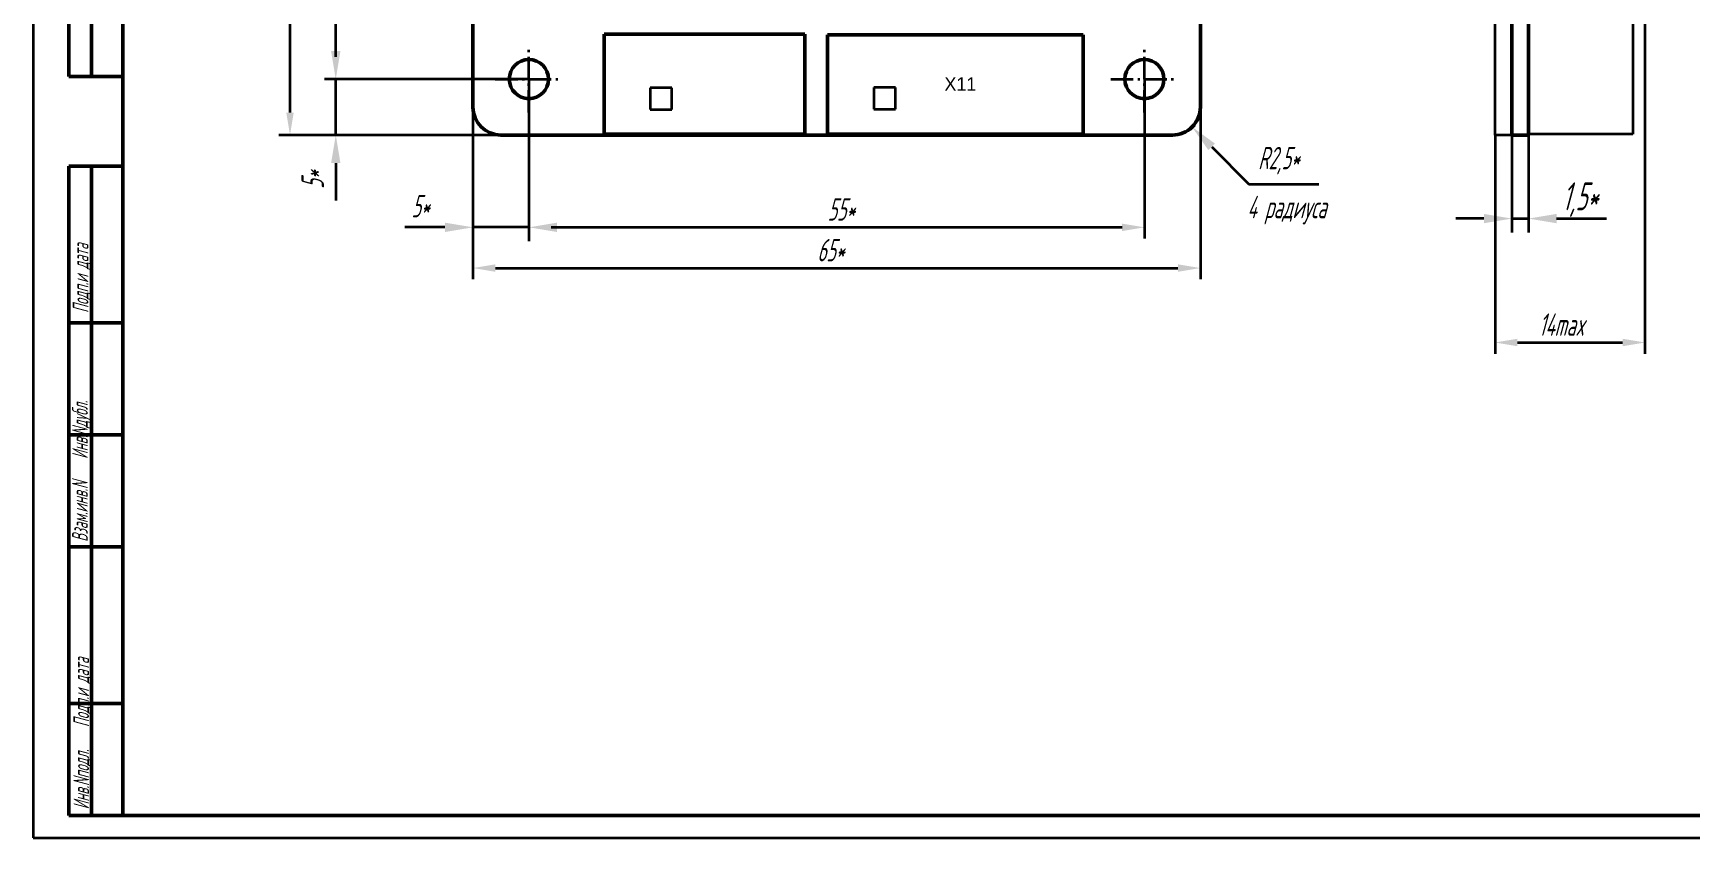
# Model space of a CAD drawing. Extents: x 22780 to 26685, y -1269 to -208.
# Drawn here: x 25875.5 to 26245.8, y -943.4 to -763.7 of the extents above; entities that cross this region are included whole.
import ezdxf

# ---------------------------------------------------------------- set-up
doc = ezdxf.new("R2010")
doc.units = 0
doc.header["$MEASUREMENT"] = 0
doc.linetypes.add('CNTR_ECKD_1', pattern=[7.5, 5, -1, 0.5, -1])
doc.layers.get('0').update_dxf_attribs({"linetype": 'CONTINUOUS', "lineweight": 50})
for name, color, linetype, lineweight in [('CENTER', 2, 'CNTR_ECKD_1', 35), ('CONTUR', 7, 'CONTINUOUS', 50), ('DIM', 1, 'CONTINUOUS', 35)]:
    doc.layers.add(name, color=color, linetype=linetype, lineweight=lineweight)
doc.layers.add('TEXT', color=1, linetype='CONTINUOUS')
doc.styles.add('GOST', font='GOST.shx', dxfattribs={"width": 0.7, "oblique": 15})
doc.styles.get("Standard").update_dxf_attribs({"font": 'ec5cdwin.shx'})

msp = doc.modelspace()

# ---------------------------------------------------------------- linework, layer by layer
for p, q in [((26205.801, -786.501), (26205.801, -586.501)), ((26209.551, -586.501), (26209.551, -786.501)), ((25973.722, -592.747), (25973.723, -780.256)), ((26136.218, -780.251), (26136.218, -592.751)), ((26003.01, -764.001), (26047.835, -764.001)), ((26003.01, -786.314), (26003.01, -764.001)), ((26047.835, -786.314), (26047.835, -764.001)), ((26052.893, -764.089), (26110.043, -764.089)), ((26052.893, -786.314), (26052.893, -764.089)), ((26110.043, -786.314), (26110.043, -764.089)), ((25979.968, -786.501), (26129.968, -786.501)), ((26003.01, -786.314), (26047.835, -786.314)), ((26052.893, -786.314), (26110.043, -786.314)), ((26209.551, -786.501), (26205.801, -786.501))]:
    msp.add_line(p, q)
for centre in [(25986.218, -774.001), (26123.718, -774.001)]:
    msp.add_circle(centre, 4.375)
for centre, radius, start, end in [((25979.968, -780.256), 6.246, 179.9996, 269.99918), ((26129.968, -780.251), 6.25, 269.99961, 359.99999)]:
    msp.add_arc(centre, radius, start, end)
at = {"layer": 'CENTER'}
for p, q in [((25986.218, -781.501), (25986.218, -766.501)), ((26123.718, -781.501), (26123.718, -766.501)), ((25978.718, -774.001), (25993.718, -774.001)), ((26116.218, -774.001), (26131.218, -774.001))]:
    msp.add_line(p, q, dxfattribs=at)
at = {"layer": 'CONTUR'}
for p, q in [((25895.471, -528.449), (25895.471, -938.449)), ((25883.471, -773.449), (25883.471, -651.449)), ((25888.471, -773.449), (25888.471, -651.449)), ((25895.471, -773.449), (25883.471, -773.449)), ((25883.471, -938.449), (25883.471, -793.449)), ((25883.471, -793.449), (25895.471, -793.449)), ((25888.471, -938.449), (25888.471, -793.449)), ((25883.471, -828.449), (25895.471, -828.449)), ((25883.471, -853.449), (25895.471, -853.449)), ((25883.471, -878.449), (25895.471, -878.449)), ((25883.471, -913.449), (25895.471, -913.449)), ((25895.471, -938.449), (25883.471, -938.449)), ((25895.471, -938.449), (26464.471, -938.449))]:
    msp.add_line(p, q, dxfattribs=at)
at = {"layer": 'DIM'}
for p, q in [((25875.471, -523.449), (25875.471, -943.449)), ((26202.051, -786.501), (26202.051, -586.501)), ((25932.853, -781.501), (25932.853, -591.501)), ((25943.073, -769.001), (25943.073, -604.001)), ((26235.551, -662.007), (26235.551, -835.331)), ((26232.801, -667.251), (26232.801, -786.314)), ((25943.073, -767.751), (25943.073, -761.501)), ((25986.218, -774.001), (25940.573, -774.001)), ((25943.073, -786.501), (25943.073, -774.001)), ((25986.218, -774.001), (25953.855, -774.001)), ((25986.218, -774.001), (25986.218, -810.235)), ((25986.218, -774.001), (25986.218, -809.61)), ((26018.12, -775.966), (26013.3, -775.966)), ((26013.3, -775.966), (26013.3, -780.787)), ((26018.12, -780.787), (26018.12, -775.966)), ((26068.097, -775.872), (26063.277, -775.872)), ((26063.277, -775.872), (26063.277, -780.693)), ((26068.097, -780.693), (26068.097, -775.872)), ((26123.718, -774.001), (26123.718, -809.61)), ((25973.723, -780.256), (25973.723, -810.235)), ((25973.723, -780.256), (25973.723, -818.702)), ((26013.3, -780.787), (26018.12, -780.787)), ((26063.277, -780.693), (26068.097, -780.693)), ((26136.218, -780.251), (26136.218, -818.702)), ((25979.968, -786.501), (25930.353, -786.501)), ((25979.968, -786.501), (25953.855, -786.501)), ((26205.801, -786.501), (26202.051, -786.501)), ((26202.051, -786.501), (26202.051, -835.331)), ((26205.801, -786.501), (26205.801, -808.28)), ((26232.801, -786.314), (26209.551, -786.314)), ((26209.551, -786.501), (26209.551, -808.28)), ((26138.757, -789.14), (26147.017, -797.493)), ((25943.073, -792.751), (25943.073, -801.136)), ((26147.017, -797.493), (26162.696, -797.493)), ((25967.473, -807.11), (25958.512, -807.11)), ((25986.218, -807.11), (25973.723, -807.11)), ((25991.218, -807.11), (26118.718, -807.11)), ((25992.468, -807.11), (25998.718, -807.11)), ((26199.551, -805.155), (26193.301, -805.155)), ((26205.801, -805.155), (26209.551, -805.155)), ((26215.801, -805.155), (26226.978, -805.155)), ((25978.723, -816.202), (26131.218, -816.202)), ((26207.051, -832.831), (26230.551, -832.831)), ((25875.471, -943.449), (26469.471, -943.449))]:
    msp.add_line(p, q, dxfattribs=at)
for points in [[(25942.031, -767.751), (25944.114, -767.751), (25943.073, -774.001)], [(25942.239, -769.001), (25943.906, -769.001), (25943.073, -774.001)], [(25932.02, -781.501), (25933.686, -781.501), (25932.853, -786.501)], [(26139.498, -788.407), (26138.017, -789.872), (26134.363, -784.695)], [(25942.031, -792.751), (25944.114, -792.751), (25943.073, -786.501)], [(25967.473, -806.068), (25967.473, -808.152), (25973.723, -807.11)], [(25992.468, -806.068), (25992.468, -808.152), (25986.218, -807.11)], [(25991.218, -806.277), (25991.218, -807.943), (25986.218, -807.11)], [(26118.718, -806.277), (26118.718, -807.943), (26123.718, -807.11)], [(26199.551, -804.114), (26199.551, -806.197), (26205.801, -805.155)], [(26215.801, -804.114), (26215.801, -806.197), (26209.551, -805.155)], [(25978.723, -815.369), (25978.723, -817.035), (25973.723, -816.202)], [(26131.218, -815.369), (26131.218, -817.035), (26136.218, -816.202)], [(26207.051, -831.997), (26207.051, -833.664), (26202.051, -832.831)], [(26230.551, -831.997), (26230.551, -833.664), (26235.551, -832.831)]]:
    msp.add_solid(points, dxfattribs=at)

# ---------------------------------------------------------------- texts
msp.add_text('X11', height=3, dxfattribs=at).set_placement((26079.047, -776.608))
at = {"layer": 'DIM', "style": 'GOST', "oblique": 15, "width": 0.7}
msp.add_text('5*', height=5, rotation=90, dxfattribs=at).set_placement((25940.414, -798.49))
for s, p in [('5*', (25960.006, -804.865)), ('55*', (26052.966, -805.61)), ('65*', (26050.623, -814.702))]:
    msp.add_text(s, height=5, dxfattribs=at).set_placement(p)
at = {"layer": 'TEXT', "style": 'GOST', "oblique": 15, "width": 0.7}
for s, height, p in [('R2,5*', 5, (26149.135, -794.136)), ('1,5*', 6.25, (26217.06, -803.319)), ('4 радиуса', 5, (26146.678, -805.083)), ('14max', 5, (26211.828, -831.331))]:
    msp.add_text(s, height=height, dxfattribs=at).set_placement(p)
for s, p in [('Подп.и дата', (25887.828, -826.219)), ('Взам.инв.N    Инв.Nдубл.', (25887.67, -877.357)), ('Инв.Nподл.    Подп.и дата', (25887.969, -937.092))]:
    msp.add_text(s, height=3.5, rotation=90, dxfattribs=at).set_placement(p)

doc.saveas('drawing.dxf')
